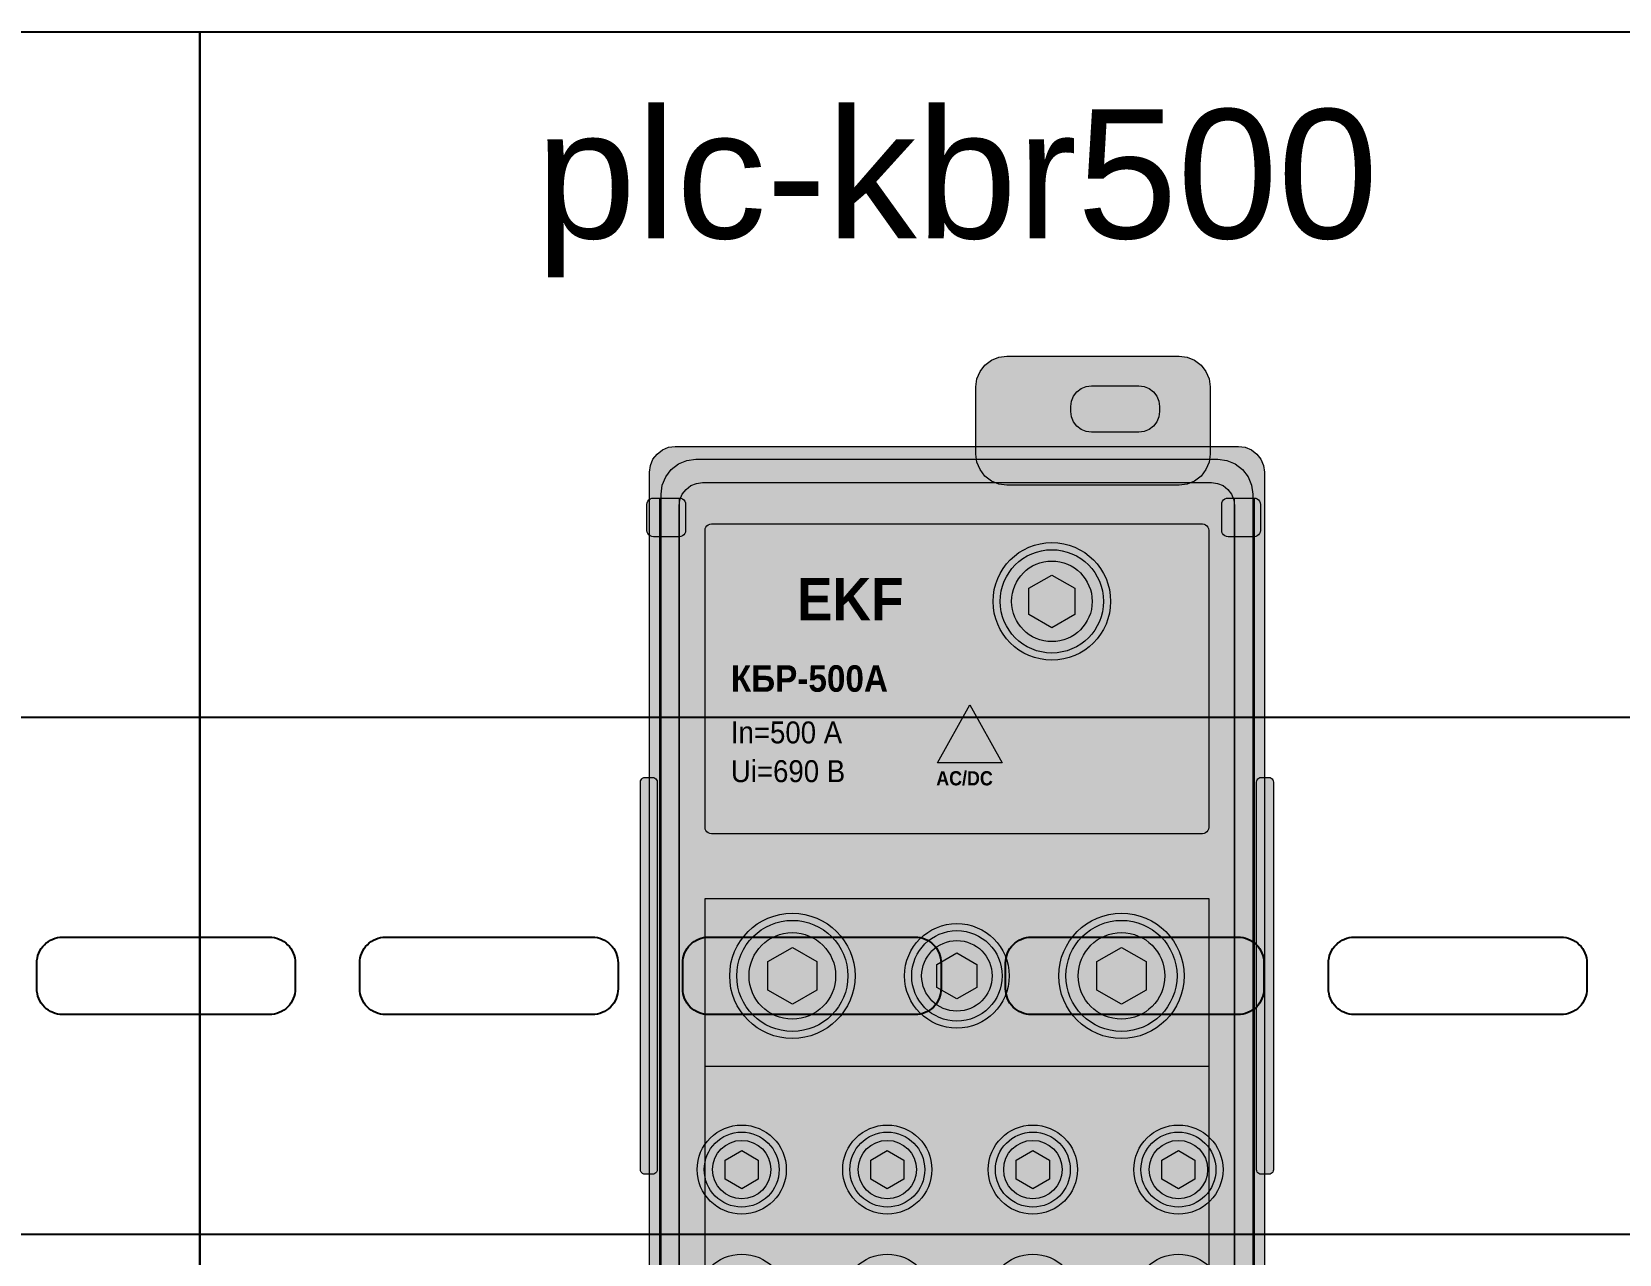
# Model space of a CAD drawing. Header units: millimetres. Extents: x 2517 to 4319, y 573 to 1664.
# Drawn here: x 3090.4 to 3213.3, y 946.1 to 1040.8 of the extents above; entities that cross this region are included whole.
import ezdxf

# ---------------------------------------------------------------- set-up
doc = ezdxf.new("R2010")
doc.units = ezdxf.units.MM
for name, color, linetype, lineweight in [('KBR_DETAILS', 7, 'Continuous', 5), ('KBR_FILL', 7, 'Continuous', 5), ('KBR_LABELS', 7, 'Continuous', 5), ('KBR_OUTLINE', 7, 'Continuous', 13), ('KBR_TERMINALS', 7, 'Continuous', 5)]:
    doc.layers.add(name, color=color, linetype=linetype, lineweight=lineweight)
doc.styles.add('EKF_ARIAL', font='arial.ttf')
doc.styles.add('KBR_BOLD', font='arialbd.ttf')
doc.styles.get("Standard").update_dxf_attribs({"font": 'arial.ttf'})

# ---------------------------------------------------------------- blocks, each defined once
blk = doc.blocks.new('*U7')
at = {"ltscale": 2}
blk.add_lwpolyline([(0, 20), (0, -20), (895.8, -20), (895.8, 20), (0, 20)], dxfattribs=at)
for points in [[(565.23, 3), (581.23, 3, -0.414214), (583.23, 1), (583.23, -1, -0.414214), (581.23, -3), (565.23, -3, -0.414214), (563.23, -1), (563.23, 1, -0.414214)], [(590.23, 3), (606.23, 3, -0.414214), (608.23, 1), (608.23, -1, -0.414214), (606.23, -3), (590.23, -3, -0.414214), (588.23, -1), (588.23, 1, -0.414214)], [(615.23, 3), (631.23, 3, -0.414214), (633.23, 1), (633.23, -1, -0.414214), (631.23, -3), (615.23, -3, -0.414214), (613.23, -1), (613.23, 1, -0.414214)], [(640.23, 3), (656.23, 3, -0.414214), (658.23, 1), (658.23, -1, -0.414214), (656.23, -3), (640.23, -3, -0.414214), (638.23, -1), (638.23, 1, -0.414214)], [(665.23, 3), (681.23, 3, -0.414214), (683.23, 1), (683.23, -1, -0.414214), (681.23, -3), (665.23, -3, -0.414214), (663.23, -1), (663.23, 1, -0.414214)]]:
    blk.add_lwpolyline(points, format="xyb", close=True, dxfattribs=at)
blk = doc.blocks.new('EKF_KBR_500')
at = {"layer": 'KBR_FILL', "true_color": 0xe1e6df}
blk.add_hatch(color=254, dxfattribs=at).paths.add_polyline_path([(41.7, 96), (42.32, 95.92), (42.9, 95.68), (43.4, 95.3), (43.78, 94.8), (44.02, 94.22), (44.1, 93.6), (44.1, 88.4), (44.02, 87.78), (43.78, 87.2), (43.4, 86.7), (42.9, 86.32), (42.32, 86.08), (41.7, 86), (28.37, 86), (27.75, 86.08), (27.17, 86.32), (26.67, 86.7), (26.29, 87.2), (26.05, 87.78), (25.97, 88.4), (25.97, 93.6), (26.05, 94.22), (26.29, 94.8), (26.67, 95.3), (27.17, 95.68), (27.75, 95.92), (28.37, 96)])
at = {"layer": 'KBR_FILL', "true_color": 0xffffff}
blk.add_hatch(color=7, dxfattribs=at).paths.add_polyline_path([(38.58, 93.7), (38.99, 93.65), (39.38, 93.49), (39.71, 93.23), (39.97, 92.9), (40.13, 92.51), (40.18, 92.1), (40.18, 91.7), (40.13, 91.29), (39.97, 90.9), (39.71, 90.57), (39.38, 90.31), (38.99, 90.15), (38.58, 90.1), (34.92, 90.1), (34.51, 90.15), (34.12, 90.31), (33.79, 90.57), (33.53, 90.9), (33.37, 91.29), (33.32, 91.7), (33.32, 92.1), (33.37, 92.51), (33.53, 92.9), (33.79, 93.23), (34.12, 93.49), (34.51, 93.65), (34.92, 93.7)])
at = {"layer": 'KBR_FILL', "true_color": 0xe2e8e3}
blk.add_hatch(color=254, dxfattribs=at).paths.add_polyline_path([(46.3, 89), (46.82, 88.93), (47.3, 88.73), (47.71, 88.41), (48.03, 88), (48.23, 87.52), (48.3, 87), (48.3, 9), (48.23, 8.48), (48.03, 8), (47.71, 7.59), (47.3, 7.27), (46.82, 7.07), (46.3, 7), (2.7, 7), (2.18, 7.07), (1.7, 7.27), (1.29, 7.59), (0.97, 8), (0.77, 8.48), (0.7, 9), (0.7, 87), (0.77, 87.52), (0.97, 88), (1.29, 88.41), (1.7, 88.73), (2.18, 88.93), (2.7, 89)])
at = {"layer": 'KBR_FILL', "true_color": 0x59645f}
blk.add_hatch(color=251, dxfattribs=at).paths.add_polyline_path([(44.7, 88), (45.4, 87.91), (46.05, 87.64), (46.61, 87.21), (47.04, 86.65), (47.31, 86), (47.4, 85.3), (47.4, 9.7), (47.31, 9), (47.04, 8.35), (46.61, 7.79), (46.05, 7.36), (45.4, 7.09), (44.7, 7), (4.3, 7), (3.6, 7.09), (2.95, 7.36), (2.39, 7.79), (1.96, 8.35), (1.69, 9), (1.6, 9.7), (1.6, 85.3), (1.69, 86), (1.96, 86.65), (2.39, 87.21), (2.95, 87.64), (3.6, 87.91), (4.3, 88)])
at = {"layer": 'KBR_FILL', "true_color": 0x46534c}
blk.add_hatch(color=251, dxfattribs=at).paths.add_polyline_path([(44.2, 86.2), (44.67, 86.14), (45.1, 85.96), (45.47, 85.67), (45.76, 85.3), (45.94, 84.87), (46, 84.4), (46, 10.6), (45.94, 10.13), (45.76, 9.7), (45.47, 9.33), (45.1, 9.04), (44.67, 8.86), (44.2, 8.8), (4.8, 8.8), (4.33, 8.86), (3.9, 9.04), (3.53, 9.33), (3.24, 9.7), (3.06, 10.13), (3, 10.6), (3, 84.4), (3.06, 84.87), (3.24, 85.3), (3.53, 85.67), (3.9, 85.96), (4.33, 86.14), (4.8, 86.2)])
at = {"layer": 'KBR_FILL', "true_color": 0x364139}
for points in [[(3, 85), (3.13, 84.98), (3.25, 84.93), (3.35, 84.85), (3.43, 84.75), (3.48, 84.63), (3.5, 84.5), (3.5, 82.5), (3.48, 82.37), (3.43, 82.25), (3.35, 82.15), (3.25, 82.07), (3.13, 82.02), (3, 82), (1, 82), (0.87, 82.02), (0.75, 82.07), (0.65, 82.15), (0.57, 82.25), (0.52, 82.37), (0.5, 82.5), (0.5, 84.5), (0.52, 84.63), (0.57, 84.75), (0.65, 84.85), (0.75, 84.93), (0.87, 84.98), (1, 85)], [(47.5, 85), (47.63, 84.98), (47.75, 84.93), (47.85, 84.85), (47.93, 84.75), (47.98, 84.63), (48, 84.5), (48, 82.5), (47.98, 82.37), (47.93, 82.25), (47.85, 82.15), (47.75, 82.07), (47.63, 82.02), (47.5, 82), (45.5, 82), (45.37, 82.02), (45.25, 82.07), (45.15, 82.15), (45.07, 82.25), (45.02, 82.37), (45, 82.5), (45, 84.5), (45.02, 84.63), (45.07, 84.75), (45.15, 84.85), (45.25, 84.93), (45.37, 84.98), (45.5, 85)]]:
    blk.add_hatch(color=250, dxfattribs=at).paths.add_polyline_path(points)
at = {"layer": 'KBR_FILL', "true_color": 0x87948a}
for points in [[(1.5, 85), (3, 85), (3, 10), (1.5, 10)], [(46, 85), (47.5, 85), (47.5, 10), (46, 10)]]:
    blk.add_hatch(color=252, dxfattribs=at).paths.add_polyline_path(points)
at = {"layer": 'KBR_FILL', "true_color": 0x36443d}
blk.add_hatch(color=119, dxfattribs=at).paths.add_polyline_path([(43.5, 83), (43.63, 82.98), (43.75, 82.93), (43.85, 82.85), (43.93, 82.75), (43.98, 82.63), (44, 82.5), (44, 59.5), (43.98, 59.37), (43.93, 59.25), (43.85, 59.15), (43.75, 59.07), (43.63, 59.02), (43.5, 59), (5.5, 59), (5.37, 59.02), (5.25, 59.07), (5.15, 59.15), (5.07, 59.25), (5.02, 59.37), (5, 59.5), (5, 82.5), (5.02, 82.63), (5.07, 82.75), (5.15, 82.85), (5.25, 82.93), (5.37, 82.98), (5.5, 83)])
at = {"layer": 'KBR_FILL', "true_color": 0x32332a}
blk.add_hatch(color=250, dxfattribs=at).paths.add_polyline_path([(36.4, 77), (36.36, 76.41), (36.24, 75.82), (36.05, 75.26), (35.79, 74.72), (35.46, 74.23), (35.07, 73.78), (34.62, 73.39), (34.12, 73.06), (33.59, 72.8), (33.03, 72.61), (32.44, 72.49), (31.85, 72.45), (31.26, 72.49), (30.67, 72.61), (30.11, 72.8), (29.57, 73.06), (29.08, 73.39), (28.63, 73.78), (28.24, 74.23), (27.91, 74.72), (27.65, 75.26), (27.46, 75.82), (27.34, 76.41), (27.3, 77), (27.34, 77.59), (27.46, 78.18), (27.65, 78.74), (27.91, 79.28), (28.24, 79.77), (28.63, 80.22), (29.08, 80.61), (29.57, 80.94), (30.11, 81.2), (30.67, 81.39), (31.26, 81.51), (31.85, 81.55), (32.44, 81.51), (33.03, 81.39), (33.59, 81.2), (34.12, 80.94), (34.62, 80.61), (35.07, 80.22), (35.46, 79.77), (35.79, 79.28), (36.05, 78.74), (36.24, 78.18), (36.36, 77.59)])
at = {"layer": 'KBR_FILL', "true_color": 0x393b30}
blk.add_hatch(color=250, dxfattribs=at).paths.add_polyline_path([(35.85, 77), (35.82, 76.48), (35.71, 75.96), (35.55, 75.47), (35.31, 75), (35.02, 74.56), (34.68, 74.17), (34.29, 73.83), (33.85, 73.54), (33.38, 73.3), (32.89, 73.14), (32.37, 73.03), (31.85, 73), (31.33, 73.03), (30.81, 73.14), (30.32, 73.3), (29.85, 73.54), (29.41, 73.83), (29.02, 74.17), (28.68, 74.56), (28.39, 75), (28.15, 75.47), (27.99, 75.96), (27.88, 76.48), (27.85, 77), (27.88, 77.52), (27.99, 78.04), (28.15, 78.53), (28.39, 79), (28.68, 79.44), (29.02, 79.83), (29.41, 80.17), (29.85, 80.46), (30.32, 80.7), (30.81, 80.86), (31.33, 80.97), (31.85, 81), (32.37, 80.97), (32.89, 80.86), (33.38, 80.7), (33.85, 80.46), (34.29, 80.17), (34.68, 79.83), (35.02, 79.44), (35.31, 79), (35.55, 78.53), (35.71, 78.04), (35.82, 77.52)])
at = {"layer": 'KBR_FILL', "true_color": 0x2e3128}
blk.add_hatch(color=250, dxfattribs=at).paths.add_polyline_path([(34.97, 77), (34.94, 76.59), (34.86, 76.19), (34.73, 75.81), (34.55, 75.44), (34.33, 75.1), (34.06, 74.79), (33.75, 74.52), (33.41, 74.3), (33.04, 74.12), (32.66, 73.99), (32.26, 73.91), (31.85, 73.88), (31.44, 73.91), (31.04, 73.99), (30.66, 74.12), (30.29, 74.3), (29.95, 74.52), (29.64, 74.79), (29.37, 75.1), (29.15, 75.44), (28.97, 75.81), (28.84, 76.19), (28.76, 76.59), (28.73, 77), (28.76, 77.41), (28.84, 77.81), (28.97, 78.19), (29.15, 78.56), (29.37, 78.9), (29.64, 79.21), (29.95, 79.48), (30.29, 79.7), (30.66, 79.88), (31.04, 80.01), (31.44, 80.09), (31.85, 80.12), (32.26, 80.09), (32.66, 80.01), (33.04, 79.88), (33.41, 79.7), (33.75, 79.48), (34.06, 79.21), (34.33, 78.9), (34.55, 78.56), (34.73, 78.19), (34.86, 77.81), (34.94, 77.41)])
at = {"layer": 'KBR_FILL', "true_color": 0xefeee7}
blk.add_hatch(color=7, dxfattribs=at).paths.add_polyline_path([(7, 79), (11.1, 79), (11.1, 74.9), (7, 74.9)])
at = {"layer": 'KBR_FILL', "true_color": 0x22261e}
blk.add_hatch(color=250, dxfattribs=at).paths.add_polyline_path([(33.62, 75.98), (31.85, 74.96), (30.08, 75.98), (30.08, 78.02), (31.85, 79.04), (33.62, 78.02)])
at = {"layer": 'KBR_FILL', "true_color": 0x33372e}
for points in [[(7.49, 75.31), (7.86, 78.51), (8.44, 78.51)], [(7.49, 75.31), (9.26, 78.51), (9.95, 78.51)], [(7.49, 75.31), (10.61, 77.56), (10.61, 76.87)], [(7.49, 75.31), (10.61, 76.29), (10.61, 75.72)]]:
    blk.add_hatch(color=250, dxfattribs=at).paths.add_polyline_path(points)
at = {"layer": 'KBR_FILL', "true_color": 0xeeeee6}
blk.add_hatch(color=7, dxfattribs=at).paths.add_polyline_path([(25.65, 68.25), (24.5, 66.35), (25.4, 66.55), (25.15, 65.15), (26.55, 67.2), (25.65, 66.9)])
at = {"layer": 'KBR_FILL', "true_color": 0xcbd3ca}
for points in [[(0.95, 63.36), (1.04, 63.35), (1.12, 63.31), (1.2, 63.26), (1.25, 63.19), (1.29, 63.1), (1.3, 63.01), (1.3, 32.99), (1.29, 32.9), (1.25, 32.81), (1.2, 32.74), (1.12, 32.69), (1.04, 32.65), (0.95, 32.64), (0.35, 32.64), (0.26, 32.65), (0.17, 32.69), (0.1, 32.74), (0.05, 32.81), (0.01, 32.9), (0, 32.99), (0, 63.01), (0.01, 63.1), (0.05, 63.19), (0.1, 63.26), (0.17, 63.31), (0.26, 63.35), (0.35, 63.36)], [(48.65, 63.36), (48.74, 63.35), (48.83, 63.31), (48.9, 63.26), (48.95, 63.19), (48.99, 63.1), (49, 63.01), (49, 32.99), (48.99, 32.9), (48.95, 32.81), (48.9, 32.74), (48.83, 32.69), (48.74, 32.65), (48.65, 32.64), (48.05, 32.64), (47.96, 32.65), (47.88, 32.69), (47.8, 32.74), (47.75, 32.81), (47.71, 32.9), (47.7, 32.99), (47.7, 63.01), (47.71, 63.1), (47.75, 63.19), (47.8, 63.26), (47.88, 63.31), (47.96, 63.35), (48.05, 63.36)]]:
    blk.add_hatch(color=254, dxfattribs=at).paths.add_polyline_path(points)
at = {"layer": 'KBR_FILL', "true_color": 0x606f64}
blk.add_hatch(color=251, dxfattribs=at).paths.add_polyline_path([(5, 54), (44, 54), (44, 17), (5, 17)])
at = {"layer": 'KBR_FILL', "true_color": 0x68736c}
for points in [[(16.61, 48), (16.57, 47.37), (16.44, 46.74), (16.24, 46.14), (15.96, 45.58), (15.61, 45.05), (15.19, 44.57), (14.71, 44.15), (14.19, 43.8), (13.62, 43.52), (13.02, 43.32), (12.39, 43.19), (11.76, 43.15), (11.13, 43.19), (10.5, 43.32), (9.9, 43.52), (9.33, 43.8), (8.81, 44.15), (8.33, 44.57), (7.91, 45.05), (7.56, 45.58), (7.28, 46.14), (7.08, 46.74), (6.95, 47.37), (6.91, 48), (6.95, 48.63), (7.08, 49.26), (7.28, 49.86), (7.56, 50.42), (7.91, 50.95), (8.33, 51.43), (8.81, 51.85), (9.33, 52.2), (9.9, 52.48), (10.5, 52.68), (11.13, 52.81), (11.76, 52.85), (12.39, 52.81), (13.02, 52.68), (13.62, 52.48), (14.19, 52.2), (14.71, 51.85), (15.19, 51.43), (15.61, 50.95), (15.96, 50.42), (16.24, 49.86), (16.44, 49.26), (16.57, 48.63)], [(42.09, 48), (42.05, 47.37), (41.92, 46.74), (41.72, 46.14), (41.44, 45.58), (41.09, 45.05), (40.67, 44.57), (40.19, 44.15), (39.66, 43.8), (39.1, 43.52), (38.5, 43.32), (37.87, 43.19), (37.24, 43.15), (36.61, 43.19), (35.98, 43.32), (35.38, 43.52), (34.81, 43.8), (34.29, 44.15), (33.81, 44.57), (33.39, 45.05), (33.04, 45.58), (32.76, 46.14), (32.56, 46.74), (32.43, 47.37), (32.39, 48), (32.43, 48.63), (32.56, 49.26), (32.76, 49.86), (33.04, 50.42), (33.39, 50.95), (33.81, 51.43), (34.29, 51.85), (34.81, 52.2), (35.38, 52.48), (35.98, 52.68), (36.61, 52.81), (37.24, 52.85), (37.87, 52.81), (38.5, 52.68), (39.1, 52.48), (39.66, 52.2), (40.19, 51.85), (40.67, 51.43), (41.09, 50.95), (41.44, 50.42), (41.72, 49.86), (41.92, 49.26), (42.05, 48.63)], [(28.55, 48), (28.52, 47.47), (28.41, 46.95), (28.24, 46.45), (28.01, 45.98), (27.71, 45.53), (27.36, 45.14), (26.97, 44.79), (26.52, 44.49), (26.05, 44.26), (25.55, 44.09), (25.03, 43.98), (24.5, 43.95), (23.97, 43.98), (23.45, 44.09), (22.95, 44.26), (22.48, 44.49), (22.03, 44.79), (21.64, 45.14), (21.29, 45.53), (20.99, 45.98), (20.76, 46.45), (20.59, 46.95), (20.48, 47.47), (20.45, 48), (20.48, 48.53), (20.59, 49.05), (20.76, 49.55), (20.99, 50.02), (21.29, 50.47), (21.64, 50.86), (22.03, 51.21), (22.48, 51.51), (22.95, 51.74), (23.45, 51.91), (23.97, 52.02), (24.5, 52.05), (25.03, 52.02), (25.55, 51.91), (26.05, 51.74), (26.52, 51.51), (26.97, 51.21), (27.36, 50.86), (27.71, 50.47), (28.01, 50.02), (28.24, 49.55), (28.41, 49.05), (28.52, 48.53)], [(11.29, 33), (11.26, 32.55), (11.17, 32.11), (11.03, 31.68), (10.83, 31.28), (10.58, 30.9), (10.28, 30.56), (9.94, 30.26), (9.56, 30.01), (9.16, 29.81), (8.73, 29.67), (8.29, 29.58), (7.84, 29.55), (7.39, 29.58), (6.95, 29.67), (6.52, 29.81), (6.11, 30.01), (5.74, 30.26), (5.4, 30.56), (5.1, 30.9), (4.85, 31.28), (4.65, 31.68), (4.51, 32.11), (4.42, 32.55), (4.39, 33), (4.42, 33.45), (4.51, 33.89), (4.65, 34.32), (4.85, 34.73), (5.1, 35.1), (5.4, 35.44), (5.74, 35.74), (6.11, 35.99), (6.52, 36.19), (6.95, 36.33), (7.39, 36.42), (7.84, 36.45), (8.29, 36.42), (8.73, 36.33), (9.16, 36.19), (9.56, 35.99), (9.94, 35.74), (10.28, 35.44), (10.58, 35.1), (10.83, 34.73), (11.03, 34.32), (11.17, 33.89), (11.26, 33.45)], [(22.56, 33), (22.53, 32.55), (22.44, 32.11), (22.3, 31.68), (22.1, 31.28), (21.85, 30.9), (21.55, 30.56), (21.21, 30.26), (20.84, 30.01), (20.43, 29.81), (20, 29.67), (19.56, 29.58), (19.11, 29.55), (18.66, 29.58), (18.22, 29.67), (17.79, 29.81), (17.39, 30.01), (17.01, 30.26), (16.67, 30.56), (16.37, 30.9), (16.12, 31.28), (15.92, 31.68), (15.78, 32.11), (15.69, 32.55), (15.66, 33), (15.69, 33.45), (15.78, 33.89), (15.92, 34.32), (16.12, 34.73), (16.37, 35.1), (16.67, 35.44), (17.01, 35.74), (17.39, 35.99), (17.79, 36.19), (18.22, 36.33), (18.66, 36.42), (19.11, 36.45), (19.56, 36.42), (20, 36.33), (20.43, 36.19), (20.84, 35.99), (21.21, 35.74), (21.55, 35.44), (21.85, 35.1), (22.1, 34.73), (22.3, 34.32), (22.44, 33.89), (22.53, 33.45)], [(33.83, 33), (33.8, 32.55), (33.71, 32.11), (33.57, 31.68), (33.37, 31.28), (33.12, 30.9), (32.82, 30.56), (32.48, 30.26), (32.1, 30.01), (31.7, 29.81), (31.27, 29.67), (30.83, 29.58), (30.38, 29.55), (29.93, 29.58), (29.49, 29.67), (29.06, 29.81), (28.66, 30.01), (28.28, 30.26), (27.94, 30.56), (27.64, 30.9), (27.39, 31.28), (27.19, 31.68), (27.05, 32.11), (26.96, 32.55), (26.93, 33), (26.96, 33.45), (27.05, 33.89), (27.19, 34.32), (27.39, 34.73), (27.64, 35.1), (27.94, 35.44), (28.28, 35.74), (28.66, 35.99), (29.06, 36.19), (29.49, 36.33), (29.93, 36.42), (30.38, 36.45), (30.83, 36.42), (31.27, 36.33), (31.7, 36.19), (32.1, 35.99), (32.48, 35.74), (32.82, 35.44), (33.12, 35.1), (33.37, 34.73), (33.57, 34.32), (33.71, 33.89), (33.8, 33.45)], [(45.1, 33), (45.07, 32.55), (44.98, 32.11), (44.84, 31.68), (44.64, 31.28), (44.39, 30.9), (44.09, 30.56), (43.75, 30.26), (43.38, 30.01), (42.97, 29.81), (42.54, 29.67), (42.1, 29.58), (41.65, 29.55), (41.2, 29.58), (40.76, 29.67), (40.33, 29.81), (39.92, 30.01), (39.55, 30.26), (39.21, 30.56), (38.91, 30.9), (38.66, 31.28), (38.46, 31.68), (38.32, 32.11), (38.23, 32.55), (38.2, 33), (38.23, 33.45), (38.32, 33.89), (38.46, 34.32), (38.66, 34.73), (38.91, 35.1), (39.21, 35.44), (39.55, 35.74), (39.92, 35.99), (40.33, 36.19), (40.76, 36.33), (41.2, 36.42), (41.65, 36.45), (42.1, 36.42), (42.54, 36.33), (42.97, 36.19), (43.38, 35.99), (43.75, 35.74), (44.09, 35.44), (44.39, 35.1), (44.64, 34.73), (44.84, 34.32), (44.98, 33.89), (45.07, 33.45)], [(11.29, 23), (11.26, 22.55), (11.17, 22.11), (11.03, 21.68), (10.83, 21.28), (10.58, 20.9), (10.28, 20.56), (9.94, 20.26), (9.56, 20.01), (9.16, 19.81), (8.73, 19.67), (8.29, 19.58), (7.84, 19.55), (7.39, 19.58), (6.95, 19.67), (6.52, 19.81), (6.11, 20.01), (5.74, 20.26), (5.4, 20.56), (5.1, 20.9), (4.85, 21.28), (4.65, 21.68), (4.51, 22.11), (4.42, 22.55), (4.39, 23), (4.42, 23.45), (4.51, 23.89), (4.65, 24.32), (4.85, 24.72), (5.1, 25.1), (5.4, 25.44), (5.74, 25.74), (6.11, 25.99), (6.52, 26.19), (6.95, 26.33), (7.39, 26.42), (7.84, 26.45), (8.29, 26.42), (8.73, 26.33), (9.16, 26.19), (9.56, 25.99), (9.94, 25.74), (10.28, 25.44), (10.58, 25.1), (10.83, 24.72), (11.03, 24.32), (11.17, 23.89), (11.26, 23.45)], [(22.56, 23), (22.53, 22.55), (22.44, 22.11), (22.3, 21.68), (22.1, 21.28), (21.85, 20.9), (21.55, 20.56), (21.21, 20.26), (20.84, 20.01), (20.43, 19.81), (20, 19.67), (19.56, 19.58), (19.11, 19.55), (18.66, 19.58), (18.22, 19.67), (17.79, 19.81), (17.39, 20.01), (17.01, 20.26), (16.67, 20.56), (16.37, 20.9), (16.12, 21.28), (15.92, 21.68), (15.78, 22.11), (15.69, 22.55), (15.66, 23), (15.69, 23.45), (15.78, 23.89), (15.92, 24.32), (16.12, 24.72), (16.37, 25.1), (16.67, 25.44), (17.01, 25.74), (17.39, 25.99), (17.79, 26.19), (18.22, 26.33), (18.66, 26.42), (19.11, 26.45), (19.56, 26.42), (20, 26.33), (20.43, 26.19), (20.84, 25.99), (21.21, 25.74), (21.55, 25.44), (21.85, 25.1), (22.1, 24.72), (22.3, 24.32), (22.44, 23.89), (22.53, 23.45)], [(33.83, 23), (33.8, 22.55), (33.71, 22.11), (33.57, 21.68), (33.37, 21.28), (33.12, 20.9), (32.82, 20.56), (32.48, 20.26), (32.1, 20.01), (31.7, 19.81), (31.27, 19.67), (30.83, 19.58), (30.38, 19.55), (29.93, 19.58), (29.49, 19.67), (29.06, 19.81), (28.66, 20.01), (28.28, 20.26), (27.94, 20.56), (27.64, 20.9), (27.39, 21.28), (27.19, 21.68), (27.05, 22.11), (26.96, 22.55), (26.93, 23), (26.96, 23.45), (27.05, 23.89), (27.19, 24.32), (27.39, 24.72), (27.64, 25.1), (27.94, 25.44), (28.28, 25.74), (28.66, 25.99), (29.06, 26.19), (29.49, 26.33), (29.93, 26.42), (30.38, 26.45), (30.83, 26.42), (31.27, 26.33), (31.7, 26.19), (32.1, 25.99), (32.48, 25.74), (32.82, 25.44), (33.12, 25.1), (33.37, 24.72), (33.57, 24.32), (33.71, 23.89), (33.8, 23.45)], [(45.1, 23), (45.07, 22.55), (44.98, 22.11), (44.84, 21.68), (44.64, 21.28), (44.39, 20.9), (44.09, 20.56), (43.75, 20.26), (43.38, 20.01), (42.97, 19.81), (42.54, 19.67), (42.1, 19.58), (41.65, 19.55), (41.2, 19.58), (40.76, 19.67), (40.33, 19.81), (39.92, 20.01), (39.55, 20.26), (39.21, 20.56), (38.91, 20.9), (38.66, 21.28), (38.46, 21.68), (38.32, 22.11), (38.23, 22.55), (38.2, 23), (38.23, 23.45), (38.32, 23.89), (38.46, 24.32), (38.66, 24.72), (38.91, 25.1), (39.21, 25.44), (39.55, 25.74), (39.92, 25.99), (40.33, 26.19), (40.76, 26.33), (41.2, 26.42), (41.65, 26.45), (42.1, 26.42), (42.54, 26.33), (42.97, 26.19), (43.38, 25.99), (43.75, 25.74), (44.09, 25.44), (44.39, 25.1), (44.64, 24.72), (44.84, 24.32), (44.98, 23.89), (45.07, 23.45)]]:
    blk.add_hatch(color=251, dxfattribs=at).paths.add_polyline_path(points)
at = {"layer": 'KBR_FILL', "true_color": 0xb4bdb5}
for points in [[(16.06, 48), (16.02, 47.44), (15.91, 46.89), (15.73, 46.35), (15.48, 45.85), (15.17, 45.38), (14.8, 44.96), (14.38, 44.59), (13.91, 44.28), (13.41, 44.03), (12.87, 43.85), (12.32, 43.74), (11.76, 43.7), (11.2, 43.74), (10.65, 43.85), (10.11, 44.03), (9.61, 44.28), (9.14, 44.59), (8.72, 44.96), (8.35, 45.38), (8.04, 45.85), (7.79, 46.35), (7.61, 46.89), (7.5, 47.44), (7.46, 48), (7.5, 48.56), (7.61, 49.11), (7.79, 49.65), (8.04, 50.15), (8.35, 50.62), (8.72, 51.04), (9.14, 51.41), (9.61, 51.72), (10.11, 51.97), (10.65, 52.15), (11.2, 52.26), (11.76, 52.3), (12.32, 52.26), (12.87, 52.15), (13.41, 51.97), (13.91, 51.72), (14.38, 51.41), (14.8, 51.04), (15.17, 50.62), (15.48, 50.15), (15.73, 49.65), (15.91, 49.11), (16.02, 48.56)], [(41.54, 48), (41.5, 47.44), (41.39, 46.89), (41.21, 46.35), (40.96, 45.85), (40.65, 45.38), (40.28, 44.96), (39.86, 44.59), (39.39, 44.28), (38.89, 44.03), (38.35, 43.85), (37.8, 43.74), (37.24, 43.7), (36.68, 43.74), (36.13, 43.85), (35.59, 44.03), (35.09, 44.28), (34.62, 44.59), (34.2, 44.96), (33.83, 45.38), (33.52, 45.85), (33.27, 46.35), (33.09, 46.89), (32.98, 47.44), (32.94, 48), (32.98, 48.56), (33.09, 49.11), (33.27, 49.65), (33.52, 50.15), (33.83, 50.62), (34.2, 51.04), (34.62, 51.41), (35.09, 51.72), (35.59, 51.97), (36.13, 52.15), (36.68, 52.26), (37.24, 52.3), (37.8, 52.26), (38.35, 52.15), (38.89, 51.97), (39.39, 51.72), (39.86, 51.41), (40.28, 51.04), (40.65, 50.62), (40.96, 50.15), (41.21, 49.65), (41.39, 49.11), (41.5, 48.56)], [(28, 48), (27.97, 47.54), (27.88, 47.09), (27.73, 46.66), (27.53, 46.25), (27.28, 45.87), (26.97, 45.53), (26.63, 45.22), (26.25, 44.97), (25.84, 44.77), (25.41, 44.62), (24.96, 44.53), (24.5, 44.5), (24.04, 44.53), (23.59, 44.62), (23.16, 44.77), (22.75, 44.97), (22.37, 45.22), (22.03, 45.53), (21.72, 45.87), (21.47, 46.25), (21.27, 46.66), (21.12, 47.09), (21.03, 47.54), (21, 48), (21.03, 48.46), (21.12, 48.91), (21.27, 49.34), (21.47, 49.75), (21.72, 50.13), (22.03, 50.47), (22.37, 50.78), (22.75, 51.03), (23.16, 51.23), (23.59, 51.38), (24.04, 51.47), (24.5, 51.5), (24.96, 51.47), (25.41, 51.38), (25.84, 51.23), (26.25, 51.03), (26.63, 50.78), (26.97, 50.47), (27.28, 50.13), (27.53, 49.75), (27.73, 49.34), (27.88, 48.91), (27.97, 48.46)], [(10.74, 33), (10.72, 32.62), (10.64, 32.25), (10.52, 31.89), (10.35, 31.55), (10.14, 31.23), (9.89, 30.95), (9.61, 30.7), (9.29, 30.49), (8.95, 30.32), (8.59, 30.2), (8.22, 30.12), (7.84, 30.1), (7.46, 30.12), (7.09, 30.2), (6.73, 30.32), (6.39, 30.49), (6.07, 30.7), (5.79, 30.95), (5.54, 31.23), (5.33, 31.55), (5.16, 31.89), (5.04, 32.25), (4.96, 32.62), (4.94, 33), (4.96, 33.38), (5.04, 33.75), (5.16, 34.11), (5.33, 34.45), (5.54, 34.77), (5.79, 35.05), (6.07, 35.3), (6.39, 35.51), (6.73, 35.68), (7.09, 35.8), (7.46, 35.88), (7.84, 35.9), (8.22, 35.88), (8.59, 35.8), (8.95, 35.68), (9.29, 35.51), (9.61, 35.3), (9.89, 35.05), (10.14, 34.77), (10.35, 34.45), (10.52, 34.11), (10.64, 33.75), (10.72, 33.38)], [(22.01, 33), (21.99, 32.62), (21.91, 32.25), (21.79, 31.89), (21.62, 31.55), (21.41, 31.23), (21.16, 30.95), (20.88, 30.7), (20.56, 30.49), (20.22, 30.32), (19.86, 30.2), (19.49, 30.12), (19.11, 30.1), (18.73, 30.12), (18.36, 30.2), (18, 30.32), (17.66, 30.49), (17.34, 30.7), (17.06, 30.95), (16.81, 31.23), (16.6, 31.55), (16.43, 31.89), (16.31, 32.25), (16.23, 32.62), (16.21, 33), (16.23, 33.38), (16.31, 33.75), (16.43, 34.11), (16.6, 34.45), (16.81, 34.77), (17.06, 35.05), (17.34, 35.3), (17.66, 35.51), (18, 35.68), (18.36, 35.8), (18.73, 35.88), (19.11, 35.9), (19.49, 35.88), (19.86, 35.8), (20.22, 35.68), (20.56, 35.51), (20.88, 35.3), (21.16, 35.05), (21.41, 34.77), (21.62, 34.45), (21.79, 34.11), (21.91, 33.75), (21.99, 33.38)], [(33.28, 33), (33.26, 32.62), (33.18, 32.25), (33.06, 31.89), (32.89, 31.55), (32.68, 31.23), (32.43, 30.95), (32.15, 30.7), (31.83, 30.49), (31.49, 30.32), (31.13, 30.2), (30.76, 30.12), (30.38, 30.1), (30, 30.12), (29.63, 30.2), (29.27, 30.32), (28.93, 30.49), (28.61, 30.7), (28.33, 30.95), (28.08, 31.23), (27.87, 31.55), (27.7, 31.89), (27.58, 32.25), (27.5, 32.62), (27.48, 33), (27.5, 33.38), (27.58, 33.75), (27.7, 34.11), (27.87, 34.45), (28.08, 34.77), (28.33, 35.05), (28.61, 35.3), (28.93, 35.51), (29.27, 35.68), (29.63, 35.8), (30, 35.88), (30.38, 35.9), (30.76, 35.88), (31.13, 35.8), (31.49, 35.68), (31.83, 35.51), (32.15, 35.3), (32.43, 35.05), (32.68, 34.77), (32.89, 34.45), (33.06, 34.11), (33.18, 33.75), (33.26, 33.38)], [(44.55, 33), (44.53, 32.62), (44.45, 32.25), (44.33, 31.89), (44.16, 31.55), (43.95, 31.23), (43.7, 30.95), (43.42, 30.7), (43.1, 30.49), (42.76, 30.32), (42.4, 30.2), (42.03, 30.12), (41.65, 30.1), (41.27, 30.12), (40.9, 30.2), (40.54, 30.32), (40.2, 30.49), (39.88, 30.7), (39.6, 30.95), (39.35, 31.23), (39.14, 31.55), (38.97, 31.89), (38.85, 32.25), (38.77, 32.62), (38.75, 33), (38.77, 33.38), (38.85, 33.75), (38.97, 34.11), (39.14, 34.45), (39.35, 34.77), (39.6, 35.05), (39.88, 35.3), (40.2, 35.51), (40.54, 35.68), (40.9, 35.8), (41.27, 35.88), (41.65, 35.9), (42.03, 35.88), (42.4, 35.8), (42.76, 35.68), (43.1, 35.51), (43.42, 35.3), (43.7, 35.05), (43.95, 34.77), (44.16, 34.45), (44.33, 34.11), (44.45, 33.75), (44.53, 33.38)]]:
    blk.add_hatch(color=9, dxfattribs=at).paths.add_polyline_path(points)
at = {"layer": 'KBR_FILL', "true_color": 0x8f9c94}
for points in [[(15.11, 48), (15.09, 47.56), (15, 47.13), (14.86, 46.72), (14.66, 46.32), (14.42, 45.96), (14.13, 45.63), (13.8, 45.34), (13.44, 45.1), (13.04, 44.9), (12.63, 44.76), (12.2, 44.67), (11.76, 44.65), (11.32, 44.67), (10.89, 44.76), (10.48, 44.9), (10.08, 45.1), (9.72, 45.34), (9.39, 45.63), (9.1, 45.96), (8.86, 46.32), (8.66, 46.72), (8.52, 47.13), (8.43, 47.56), (8.41, 48), (8.43, 48.44), (8.52, 48.87), (8.66, 49.28), (8.86, 49.68), (9.1, 50.04), (9.39, 50.37), (9.72, 50.66), (10.08, 50.9), (10.48, 51.1), (10.89, 51.24), (11.32, 51.33), (11.76, 51.35), (12.2, 51.33), (12.63, 51.24), (13.04, 51.1), (13.44, 50.9), (13.8, 50.66), (14.13, 50.37), (14.42, 50.04), (14.66, 49.68), (14.86, 49.28), (15, 48.87), (15.09, 48.44)], [(27.23, 48), (27.21, 47.64), (27.14, 47.29), (27.02, 46.96), (26.86, 46.63), (26.67, 46.34), (26.43, 46.07), (26.16, 45.83), (25.86, 45.64), (25.54, 45.48), (25.21, 45.36), (24.86, 45.29), (24.5, 45.27), (24.14, 45.29), (23.79, 45.36), (23.46, 45.48), (23.14, 45.64), (22.84, 45.83), (22.57, 46.07), (22.33, 46.34), (22.14, 46.63), (21.98, 46.96), (21.86, 47.29), (21.79, 47.64), (21.77, 48), (21.79, 48.36), (21.86, 48.71), (21.98, 49.04), (22.14, 49.37), (22.33, 49.66), (22.57, 49.93), (22.84, 50.17), (23.14, 50.36), (23.46, 50.52), (23.79, 50.64), (24.14, 50.71), (24.5, 50.73), (24.86, 50.71), (25.21, 50.64), (25.54, 50.52), (25.86, 50.36), (26.16, 50.17), (26.43, 49.93), (26.67, 49.66), (26.86, 49.37), (27.02, 49.04), (27.14, 48.71), (27.21, 48.36)], [(40.59, 48), (40.57, 47.56), (40.48, 47.13), (40.34, 46.72), (40.14, 46.32), (39.9, 45.96), (39.61, 45.63), (39.28, 45.34), (38.92, 45.1), (38.52, 44.9), (38.11, 44.76), (37.68, 44.67), (37.24, 44.65), (36.8, 44.67), (36.37, 44.76), (35.96, 44.9), (35.56, 45.1), (35.2, 45.34), (34.87, 45.63), (34.58, 45.96), (34.34, 46.32), (34.14, 46.72), (34, 47.13), (33.91, 47.56), (33.89, 48), (33.91, 48.44), (34, 48.87), (34.14, 49.28), (34.34, 49.68), (34.58, 50.04), (34.87, 50.37), (35.2, 50.66), (35.56, 50.9), (35.96, 51.1), (36.37, 51.24), (36.8, 51.33), (37.24, 51.35), (37.68, 51.33), (38.11, 51.24), (38.52, 51.1), (38.92, 50.9), (39.28, 50.66), (39.61, 50.37), (39.9, 50.04), (40.14, 49.68), (40.34, 49.28), (40.48, 48.87), (40.57, 48.44)], [(10.1, 33), (10.08, 32.7), (10.02, 32.41), (9.93, 32.13), (9.8, 31.87), (9.63, 31.62), (9.44, 31.4), (9.22, 31.21), (8.97, 31.04), (8.71, 30.91), (8.43, 30.82), (8.14, 30.76), (7.84, 30.74), (7.54, 30.76), (7.25, 30.82), (6.97, 30.91), (6.71, 31.04), (6.46, 31.21), (6.24, 31.4), (6.05, 31.62), (5.88, 31.87), (5.75, 32.13), (5.66, 32.41), (5.6, 32.7), (5.58, 33), (5.6, 33.3), (5.66, 33.59), (5.75, 33.87), (5.88, 34.13), (6.05, 34.38), (6.24, 34.6), (6.46, 34.79), (6.71, 34.96), (6.97, 35.09), (7.25, 35.18), (7.54, 35.24), (7.84, 35.26), (8.14, 35.24), (8.43, 35.18), (8.71, 35.09), (8.97, 34.96), (9.22, 34.79), (9.44, 34.6), (9.63, 34.38), (9.8, 34.13), (9.93, 33.87), (10.02, 33.59), (10.08, 33.3)], [(21.37, 33), (21.35, 32.7), (21.29, 32.41), (21.2, 32.13), (21.07, 31.87), (20.9, 31.62), (20.71, 31.4), (20.49, 31.21), (20.24, 31.04), (19.98, 30.91), (19.7, 30.82), (19.41, 30.76), (19.11, 30.74), (18.81, 30.76), (18.52, 30.82), (18.24, 30.91), (17.98, 31.04), (17.73, 31.21), (17.51, 31.4), (17.32, 31.62), (17.15, 31.87), (17.02, 32.13), (16.93, 32.41), (16.87, 32.7), (16.85, 33), (16.87, 33.3), (16.93, 33.59), (17.02, 33.87), (17.15, 34.13), (17.32, 34.38), (17.51, 34.6), (17.73, 34.79), (17.98, 34.96), (18.24, 35.09), (18.52, 35.18), (18.81, 35.24), (19.11, 35.26), (19.41, 35.24), (19.7, 35.18), (19.98, 35.09), (20.24, 34.96), (20.49, 34.79), (20.71, 34.6), (20.9, 34.38), (21.07, 34.13), (21.2, 33.87), (21.29, 33.59), (21.35, 33.3)], [(32.64, 33), (32.62, 32.7), (32.56, 32.41), (32.47, 32.13), (32.34, 31.87), (32.17, 31.62), (31.98, 31.4), (31.76, 31.21), (31.51, 31.04), (31.25, 30.91), (30.97, 30.82), (30.68, 30.76), (30.38, 30.74), (30.08, 30.76), (29.79, 30.82), (29.51, 30.91), (29.25, 31.04), (29, 31.21), (28.78, 31.4), (28.59, 31.62), (28.42, 31.87), (28.29, 32.13), (28.2, 32.41), (28.14, 32.7), (28.12, 33), (28.14, 33.3), (28.2, 33.59), (28.29, 33.87), (28.42, 34.13), (28.59, 34.38), (28.78, 34.6), (29, 34.79), (29.25, 34.96), (29.51, 35.09), (29.79, 35.18), (30.08, 35.24), (30.38, 35.26), (30.68, 35.24), (30.97, 35.18), (31.25, 35.09), (31.51, 34.96), (31.76, 34.79), (31.98, 34.6), (32.17, 34.38), (32.34, 34.13), (32.47, 33.87), (32.56, 33.59), (32.62, 33.3)], [(43.91, 33), (43.89, 32.7), (43.83, 32.41), (43.74, 32.13), (43.61, 31.87), (43.44, 31.62), (43.25, 31.4), (43.03, 31.21), (42.78, 31.04), (42.52, 30.91), (42.24, 30.82), (41.95, 30.76), (41.65, 30.74), (41.35, 30.76), (41.06, 30.82), (40.78, 30.91), (40.52, 31.04), (40.27, 31.21), (40.05, 31.4), (39.86, 31.62), (39.69, 31.87), (39.56, 32.13), (39.47, 32.41), (39.41, 32.7), (39.39, 33), (39.41, 33.3), (39.47, 33.59), (39.56, 33.87), (39.69, 34.13), (39.86, 34.38), (40.05, 34.6), (40.27, 34.79), (40.52, 34.96), (40.78, 35.09), (41.06, 35.18), (41.35, 35.24), (41.65, 35.26), (41.95, 35.24), (42.24, 35.18), (42.52, 35.09), (42.78, 34.96), (43.03, 34.79), (43.25, 34.6), (43.44, 34.38), (43.61, 34.13), (43.74, 33.87), (43.83, 33.59), (43.89, 33.3)]]:
    blk.add_hatch(color=252, dxfattribs=at).paths.add_polyline_path(points)
at = {"layer": 'KBR_FILL', "true_color": 0x354640}
for points in [[(13.66, 46.9), (11.76, 45.81), (9.86, 46.9), (9.86, 49.1), (11.76, 50.19), (13.66, 49.1)], [(26.05, 47.11), (24.5, 46.22), (22.95, 47.11), (22.95, 48.89), (24.5, 49.78), (26.05, 48.89)], [(39.14, 46.9), (37.24, 45.81), (35.34, 46.9), (35.34, 49.1), (37.24, 50.19), (39.14, 49.1)], [(9.12, 32.26), (7.84, 31.52), (6.56, 32.26), (6.56, 33.74), (7.84, 34.48), (9.12, 33.74)], [(20.39, 32.26), (19.11, 31.52), (17.83, 32.26), (17.83, 33.74), (19.11, 34.48), (20.39, 33.74)], [(31.66, 32.26), (30.38, 31.52), (29.1, 32.26), (29.1, 33.74), (30.38, 34.48), (31.66, 33.74)], [(42.93, 32.26), (41.65, 31.52), (40.37, 32.26), (40.37, 33.74), (41.65, 34.48), (42.93, 33.74)]]:
    blk.add_hatch(color=129, dxfattribs=at).paths.add_polyline_path(points)
at = {"layer": 'KBR_DETAILS', "color": 253, "lineweight": 5, "true_color": 0x94a89a}
for p, q in [((5, 41), (44, 41)), ((5, 28), (44, 28))]:
    blk.add_line(p, q, dxfattribs=at)
at = {"layer": 'KBR_DETAILS', "color": 253, "lineweight": 5, "true_color": 0xa3aca0}
blk.add_lwpolyline([(38.58, 93.7), (38.99, 93.65), (39.38, 93.49), (39.71, 93.23), (39.97, 92.9), (40.13, 92.51), (40.18, 92.1), (40.18, 91.7), (40.13, 91.29), (39.97, 90.9), (39.71, 90.57), (39.38, 90.31), (38.99, 90.15), (38.58, 90.1), (34.92, 90.1), (34.51, 90.15), (34.12, 90.31), (33.79, 90.57), (33.53, 90.9), (33.37, 91.29), (33.32, 91.7), (33.32, 92.1), (33.37, 92.51), (33.53, 92.9), (33.79, 93.23), (34.12, 93.49), (34.51, 93.65), (34.92, 93.7)], close=True, dxfattribs=at)
at = {"layer": 'KBR_DETAILS', "color": 250, "lineweight": 5, "true_color": 0x303d36}
blk.add_lwpolyline([(1.6, 9.7), (1.6, 85.3), (1.69, 86), (1.96, 86.65), (2.39, 87.21), (2.95, 87.64), (3.6, 87.91), (4.3, 88), (44.7, 88), (45.4, 87.91), (46.05, 87.64), (46.61, 87.21), (47.04, 86.65), (47.31, 86), (47.4, 85.3), (47.4, 9.7)], dxfattribs=at)
at = {"layer": 'KBR_DETAILS', "color": 8, "lineweight": 5, "true_color": 0x748477}
blk.add_lwpolyline([(3, 10.6), (3, 84.4), (3.06, 84.87), (3.24, 85.3), (3.53, 85.67), (3.9, 85.96), (4.33, 86.14), (4.8, 86.2), (44.2, 86.2), (44.67, 86.14), (45.1, 85.96), (45.47, 85.67), (45.76, 85.3), (45.94, 84.87), (46, 84.4), (46, 10.6)], dxfattribs=at)
at = {"layer": 'KBR_DETAILS', "color": 250, "lineweight": 5, "true_color": 0x27372b}
for points in [[(3, 85), (3.13, 84.98), (3.25, 84.93), (3.35, 84.85), (3.43, 84.75), (3.48, 84.63), (3.5, 84.5), (3.5, 82.5), (3.48, 82.37), (3.43, 82.25), (3.35, 82.15), (3.25, 82.07), (3.13, 82.02), (3, 82), (1, 82), (0.87, 82.02), (0.75, 82.07), (0.65, 82.15), (0.57, 82.25), (0.52, 82.37), (0.5, 82.5), (0.5, 84.5), (0.52, 84.63), (0.57, 84.75), (0.65, 84.85), (0.75, 84.93), (0.87, 84.98), (1, 85)], [(47.5, 85), (47.63, 84.98), (47.75, 84.93), (47.85, 84.85), (47.93, 84.75), (47.98, 84.63), (48, 84.5), (48, 82.5), (47.98, 82.37), (47.93, 82.25), (47.85, 82.15), (47.75, 82.07), (47.63, 82.02), (47.5, 82), (45.5, 82), (45.37, 82.02), (45.25, 82.07), (45.15, 82.15), (45.07, 82.25), (45.02, 82.37), (45, 82.5), (45, 84.5), (45.02, 84.63), (45.07, 84.75), (45.15, 84.85), (45.25, 84.93), (45.37, 84.98), (45.5, 85)]]:
    blk.add_lwpolyline(points, close=True, dxfattribs=at)
at = {"layer": 'KBR_DETAILS', "color": 251, "lineweight": 5, "true_color": 0x44584a}
for points in [[(1.5, 85), (3, 85), (3, 10), (1.5, 10)], [(46, 85), (47.5, 85), (47.5, 10), (46, 10)]]:
    blk.add_lwpolyline(points, close=True, dxfattribs=at)
at = {"layer": 'KBR_DETAILS', "color": 250, "lineweight": 5, "true_color": 0x2b3831}
blk.add_lwpolyline([(43.5, 83), (43.63, 82.98), (43.75, 82.93), (43.85, 82.85), (43.93, 82.75), (43.98, 82.63), (44, 82.5), (44, 59.5), (43.98, 59.37), (43.93, 59.25), (43.85, 59.15), (43.75, 59.07), (43.63, 59.02), (43.5, 59), (5.5, 59), (5.37, 59.02), (5.25, 59.07), (5.15, 59.15), (5.07, 59.25), (5.02, 59.37), (5, 59.5), (5, 82.5), (5.02, 82.63), (5.07, 82.75), (5.15, 82.85), (5.25, 82.93), (5.37, 82.98), (5.5, 83)], close=True, dxfattribs=at)
at = {"layer": 'KBR_DETAILS', "color": 7, "lineweight": 5, "true_color": 0xeeeee6}
blk.add_lwpolyline([(25.5, 69), (28, 64.5), (23, 64.5)], close=True, dxfattribs=at)
at = {"layer": 'KBR_DETAILS', "color": 129, "lineweight": 5, "true_color": 0x3f5144}
blk.add_lwpolyline([(5, 54), (44, 54), (44, 17), (5, 17)], close=True, dxfattribs=at)
at = {"layer": 'KBR_OUTLINE', "color": 252, "lineweight": 13, "true_color": 0x929b91}
blk.add_lwpolyline([(41.7, 96), (42.32, 95.92), (42.9, 95.68), (43.4, 95.3), (43.78, 94.8), (44.02, 94.22), (44.1, 93.6), (44.1, 88.4), (44.02, 87.78), (43.78, 87.2), (43.4, 86.7), (42.9, 86.32), (42.32, 86.08), (41.7, 86), (28.37, 86), (27.75, 86.08), (27.17, 86.32), (26.67, 86.7), (26.29, 87.2), (26.05, 87.78), (25.97, 88.4), (25.97, 93.6), (26.05, 94.22), (26.29, 94.8), (26.67, 95.3), (27.17, 95.68), (27.75, 95.92), (28.37, 96)], close=True, dxfattribs=at)
at = {"layer": 'KBR_OUTLINE', "color": 251, "lineweight": 13, "true_color": 0x67746b}
blk.add_lwpolyline([(0.7, 9), (0.7, 87), (0.77, 87.52), (0.97, 88), (1.29, 88.41), (1.7, 88.73), (2.18, 88.93), (2.7, 89), (46.3, 89), (46.82, 88.93), (47.3, 88.73), (47.71, 88.41), (48.03, 88), (48.23, 87.52), (48.3, 87), (48.3, 9)], dxfattribs=at)
at = {"layer": 'KBR_OUTLINE', "color": 8, "lineweight": 13, "true_color": 0x7d897f}
for points in [[(0.95, 63.36), (1.04, 63.35), (1.12, 63.31), (1.2, 63.26), (1.25, 63.19), (1.29, 63.1), (1.3, 63.01), (1.3, 32.99), (1.29, 32.9), (1.25, 32.81), (1.2, 32.74), (1.12, 32.69), (1.04, 32.65), (0.95, 32.64), (0.35, 32.64), (0.26, 32.65), (0.17, 32.69), (0.1, 32.74), (0.05, 32.81), (0.01, 32.9), (0, 32.99), (0, 63.01), (0.01, 63.1), (0.05, 63.19), (0.1, 63.26), (0.17, 63.31), (0.26, 63.35), (0.35, 63.36)], [(48.65, 63.36), (48.74, 63.35), (48.83, 63.31), (48.9, 63.26), (48.95, 63.19), (48.99, 63.1), (49, 63.01), (49, 32.99), (48.99, 32.9), (48.95, 32.81), (48.9, 32.74), (48.83, 32.69), (48.74, 32.65), (48.65, 32.64), (48.05, 32.64), (47.96, 32.65), (47.88, 32.69), (47.8, 32.74), (47.75, 32.81), (47.71, 32.9), (47.7, 32.99), (47.7, 63.01), (47.71, 63.1), (47.75, 63.19), (47.8, 63.26), (47.88, 63.31), (47.96, 63.35), (48.05, 63.36)]]:
    blk.add_lwpolyline(points, close=True, dxfattribs=at)
at = {"layer": 'KBR_TERMINALS', "color": 250, "lineweight": 5, "true_color": 0x22261e}
blk.add_lwpolyline([(33.62, 75.98), (31.85, 74.96), (30.08, 75.98), (30.08, 78.02), (31.85, 79.04), (33.62, 78.02)], close=True, dxfattribs=at)
at = {"layer": 'KBR_TERMINALS', "color": 129, "lineweight": 5, "true_color": 0x354640}
for points in [[(13.66, 46.9), (11.76, 45.81), (9.86, 46.9), (9.86, 49.1), (11.76, 50.19), (13.66, 49.1)], [(26.05, 47.11), (24.5, 46.22), (22.95, 47.11), (22.95, 48.89), (24.5, 49.78), (26.05, 48.89)], [(39.14, 46.9), (37.24, 45.81), (35.34, 46.9), (35.34, 49.1), (37.24, 50.19), (39.14, 49.1)], [(9.12, 32.26), (7.84, 31.52), (6.56, 32.26), (6.56, 33.74), (7.84, 34.48), (9.12, 33.74)], [(20.39, 32.26), (19.11, 31.52), (17.83, 32.26), (17.83, 33.74), (19.11, 34.48), (20.39, 33.74)], [(31.66, 32.26), (30.38, 31.52), (29.1, 32.26), (29.1, 33.74), (30.38, 34.48), (31.66, 33.74)], [(42.93, 32.26), (41.65, 31.52), (40.37, 32.26), (40.37, 33.74), (41.65, 34.48), (42.93, 33.74)]]:
    blk.add_lwpolyline(points, close=True, dxfattribs=at)
at = {"layer": 'KBR_TERMINALS', "color": 250, "lineweight": 5, "true_color": 0x32332a}
for radius in [4.55, 4, 3.12]:
    blk.add_circle((31.85, 77), radius, dxfattribs=at)
at = {"layer": 'KBR_TERMINALS', "color": 251, "lineweight": 5, "true_color": 0x68736c}
for centre, radius in [((11.76, 48), 4.85), ((37.24, 48), 4.85), ((11.76, 48), 4.3), ((24.5, 48), 4.05), ((37.24, 48), 4.3), ((11.76, 48), 3.35), ((24.5, 48), 3.5), ((24.5, 48), 2.73), ((37.24, 48), 3.35), ((7.84, 33), 3.45), ((7.84, 33), 2.9), ((19.11, 33), 3.45), ((19.11, 33), 2.9), ((30.38, 33), 3.45), ((30.38, 33), 2.9), ((41.65, 33), 3.45), ((41.65, 33), 2.9), ((7.84, 33), 2.26), ((19.11, 33), 2.26), ((30.38, 33), 2.26), ((41.65, 33), 2.26), ((7.84, 23), 3.45), ((19.11, 23), 3.45), ((30.38, 23), 3.45), ((41.65, 23), 3.45)]:
    blk.add_circle(centre, radius, dxfattribs=at)
at = {"layer": 'KBR_LABELS', "color": 7, "true_color": 0xf0f0e8, "width": 0.9}
for s, height, style, p in [('EKF', 3.28, 'KBR_BOLD', (12.12, 75.52)), ('КБР-500А', 2.05, 'KBR_BOLD', (7, 70)), ('In=500 A', 1.7, 'EKF_ARIAL', (7, 66)), ('Ui=690 B', 1.7, 'EKF_ARIAL', (7, 63)), ('AC/DC', 1.1, 'KBR_BOLD', (22.9, 62.75))]:
    blk.add_text(s, height=height, dxfattribs=dict(at, style=style)).set_placement(p)

msp = doc.modelspace()

# ---------------------------------------------------------------- linework, layer by layer
for points in [[(2986.2, 1040.8), (3103.4, 1040.8), (3103.4, 885), (2986.2, 885)], [(3103.4, 1040.8), (3220.6, 1040.8), (3220.6, 885), (3103.4, 885)]]:
    msp.add_lwpolyline(points, close=True)

# ---------------------------------------------------------------- block references
msp.add_blockref('EKF_KBR_500', (3137.5, 919.69))
at = {"color": 1}
msp.add_blockref('*U7', (2527.54, 967.69), dxfattribs=at)

# ---------------------------------------------------------------- texts
at = {"insert": (3162, 1034.8), "char_height": 10, "attachment_point": 2}
msp.add_mtext('plc-kbr500', dxfattribs=at)

doc.saveas('drawing.dxf')
